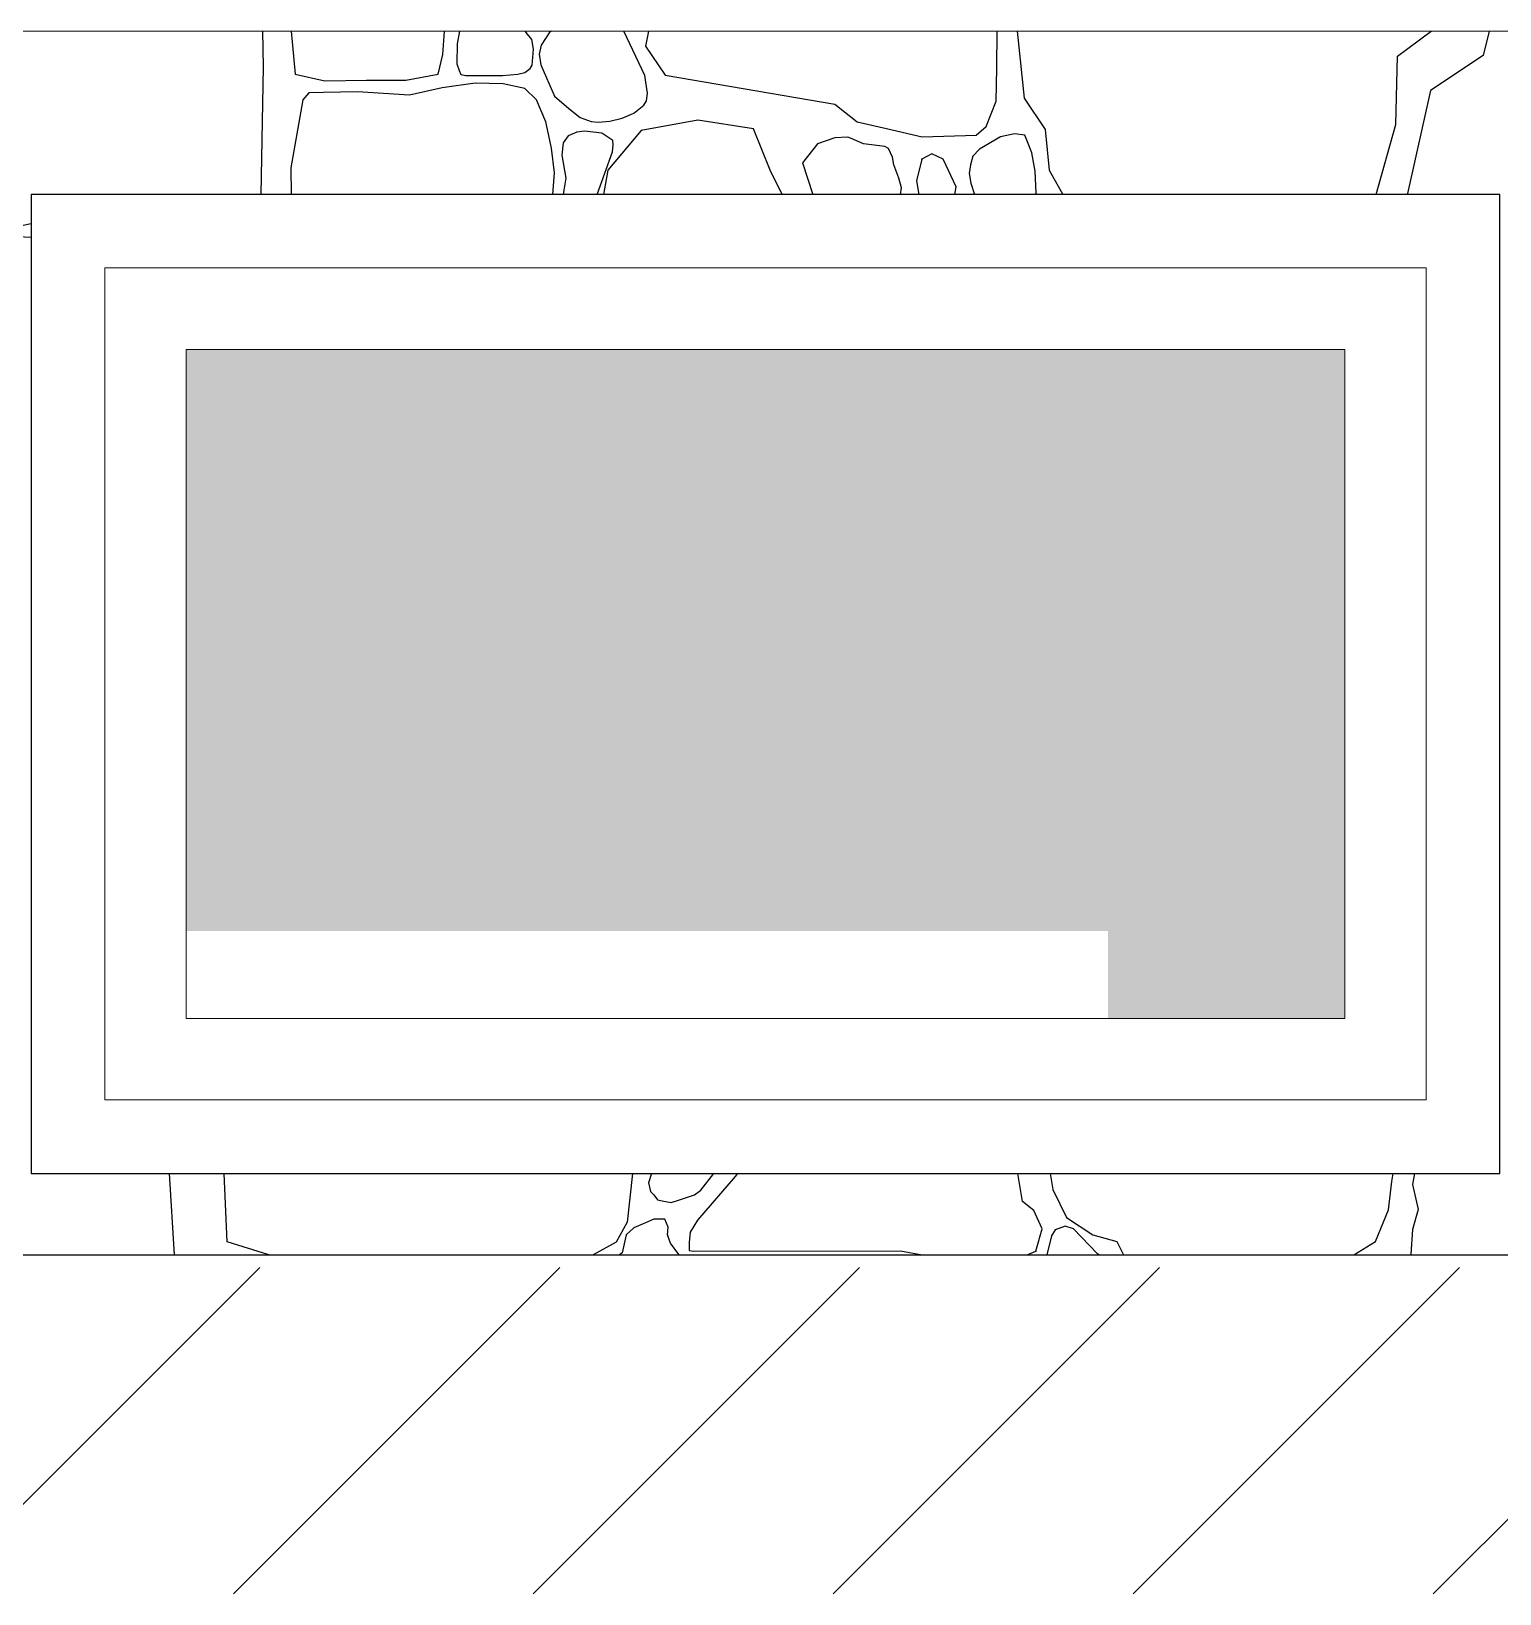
# Model space of a CAD drawing. Header units: feet. Extents: x -10410 to 374725, y -46422 to 88923.
# Drawn here: x 300313 to 301213, y -1258 to -300 of the extents above; entities that cross this region are included whole.
import ezdxf

# ---------------------------------------------------------------- set-up
doc = ezdxf.new("R2010")
doc.units = ezdxf.units.FT
doc.header["$MEASUREMENT"] = 0
for name, color, linetype, lineweight, true_color in [('2D - Общий_Ном._пера__118', 7, 'Continuous', 5, 0x573938), ('Конструктив - Стены Несущие_Ном._пера__87', 7, 'Continuous', 25, 0x6a6a6a), ('Местность - Рельеф_Ном._пера__93', 7, 'Continuous', 25, 0xa2a233)]:
    doc.layers.add(name, color=color, linetype=linetype, lineweight=lineweight, true_color=true_color)
doc.layers.add('Конструктив - Перекрытия_Ном._пера__1', color=7, linetype='Continuous', lineweight=20)
doc.layers.add('Конструктив - Стены Несущие_Ном._пера__120', color=7, linetype='Continuous', lineweight=5)

# ---------------------------------------------------------------- blocks, each defined once
blk = doc.blocks.new('*X122')
at = {"layer": 'Конструктив - Стены Несущие_Ном._пера__87', "linetype": 'Continuous'}
for p, q in [((300455.03, -321.73), (300454.58, -300)), ((300472.03, -300), (300474.32, -326.23)), ((300564.89, -314.17), (300565.93, -300)), ((300575.07, -300), (300573.61, -307.78)), ((300616.79, -301.87), (300615.45, -300)), ((300619.52, -305.04), (300616.79, -301.87)), ((300620.44, -311.03), (300619.52, -305.04)), ((300630.57, -300.43), (300625.24, -308.52)), ((300631.75, -300), (300630.57, -300.43)), ((300688.65, -327.06), (300675.88, -300)), ((300690.87, -300), (300689.02, -309.1)), ((300904.42, -322.6), (300904.65, -300)), ((300916.88, -300), (300921.09, -341.05)), ((301149.95, -315.3), (301170.65, -300)), ((301206.18, -300), (301202.46, -314.8)), ((300562.06, -326.23), (300564.89, -314.17)), ((300573.61, -307.78), (300573.48, -319.93)), ((300619.65, -320.84), (300620.44, -311.03)), ((300625.24, -308.52), (300624.03, -313.95)), ((300624.03, -313.95), (300624.99, -320.62)), ((300689.02, -309.1), (300701.15, -326.94)), ((301148.96, -357.15), (301149.95, -315.3)), ((301202.46, -314.8), (301170.26, -336.35)), ((300453.63, -400), (300455.03, -321.73)), ((300573.48, -319.93), (300575, -324.14)), ((300575, -324.14), (300576, -326.52)), ((300610.89, -326.26), (300615.23, -325.18)), ((300615.23, -325.18), (300618.44, -322.83)), ((300618.44, -322.83), (300619.65, -320.84)), ((300624.99, -320.62), (300633.29, -339.82)), ((300903.95, -342.75), (300904.42, -322.6)), ((300474.32, -326.23), (300492.56, -330.32)), ((300492.56, -330.32), (300518.03, -330)), ((300518.03, -330), (300542.14, -329.9)), ((300542.14, -329.9), (300562.06, -326.23)), ((300564.47, -334.72), (300544.45, -339.12)), ((300584.81, -331.89), (300564.47, -334.72)), ((300576, -326.52), (300578.94, -327.06)), ((300578.94, -327.06), (300601.57, -327.06)), ((300601.9, -332.2), (300584.81, -331.89)), ((300601.57, -327.06), (300610.89, -326.26)), ((300615.1, -335.14), (300601.9, -332.2)), ((300622.23, -341.95), (300615.1, -335.14)), ((300690.4, -337.96), (300688.65, -327.06)), ((300701.15, -326.94), (300805.17, -344.64)), ((300479.04, -341.95), (300471.8, -383.78)), ((300482.81, -337.76), (300479.04, -341.95)), ((300491.83, -337.44), (300482.81, -337.76)), ((300512.69, -337.13), (300491.83, -337.44)), ((300544.45, -339.12), (300512.69, -337.13)), ((300628.1, -355.58), (300622.23, -341.95)), ((300633.29, -339.82), (300642.11, -347.44)), ((300688.03, -345.26), (300689.76, -342.65)), ((300689.76, -342.65), (300690.4, -337.96)), ((300805.17, -344.64), (300818.92, -355.56)), ((300897.93, -358.48), (300903.95, -342.75)), ((300921.09, -341.05), (300933.97, -360.13)), ((301170.26, -336.35), (301156.14, -399.51)), ((300642.11, -347.44), (300649.03, -352.84)), ((300649.03, -352.84), (300655.85, -355.36)), ((300667.29, -355.11), (300674.89, -353.3)), ((300674.89, -353.3), (300682.02, -350.17)), ((300682.02, -350.17), (300688.03, -345.26)), ((300631.46, -371.62), (300628.1, -355.58)), ((300646.96, -361.86), (300641.65, -364)), ((300651.71, -361.23), (300646.96, -361.86)), ((300662.29, -362.38), (300651.71, -361.23)), ((300655.85, -355.36), (300660.04, -355.67)), ((300660.04, -355.67), (300667.29, -355.11)), ((300669.06, -366.86), (300662.29, -362.38)), ((300686.54, -360.87), (300665.98, -385.14)), ((300721.22, -354.43), (300686.54, -360.87)), ((300755.4, -359.88), (300721.22, -354.43)), ((300765.55, -385.14), (300755.4, -359.88)), ((300818.92, -355.56), (300836.72, -359.7)), ((300836.72, -359.7), (300858.75, -364.69)), ((300858.75, -364.69), (300891.87, -363.59)), ((300891.87, -363.59), (300897.93, -358.48)), ((300915.31, -362.83), (300906.6, -364.8)), ((300921.53, -363.7), (300915.31, -362.83)), ((300924.07, -369.78), (300921.53, -363.7)), ((300933.97, -360.13), (300936.45, -385.14)), ((301136.91, -400), (301148.96, -357.15)), ((300633.34, -386.82), (300631.46, -371.62)), ((300638.57, -368.32), (300637.9, -375.98)), ((300641.65, -364), (300638.57, -368.32)), ((300668.91, -373.92), (300669.32, -369.67)), ((300669.32, -369.67), (300669.06, -366.86)), ((300794.53, -369.04), (300785.37, -380.68)), ((300805.11, -365.42), (300794.53, -369.04)), ((300813.11, -364.83), (300805.11, -365.42)), ((300814.83, -365.61), (300813.11, -364.83)), ((300822.76, -369.04), (300814.83, -365.61)), ((300835.7, -370.54), (300822.76, -369.04)), ((300838.12, -371.77), (300835.7, -370.54)), ((300840.49, -377.24), (300838.12, -371.77)), ((300893.85, -372.26), (300889.79, -376.53)), ((300906.6, -364.8), (300893.85, -372.26)), ((300925.84, -374.42), (300924.07, -369.78)), ((300637.9, -375.98), (300640.19, -390)), ((300659.42, -400), (300668.91, -373.92)), ((300785.37, -380.68), (300791.75, -400)), ((300841.34, -381.92), (300840.49, -377.24)), ((300844.46, -390.03), (300841.34, -381.92)), ((300858.43, -378.45), (300855.21, -391.58)), ((300864.52, -375.21), (300858.43, -378.45)), ((300871.56, -378.45), (300864.52, -375.21)), ((300879.48, -395.3), (300871.56, -378.45)), ((300888.21, -381.89), (300887.45, -387.15)), ((300889.79, -376.53), (300888.21, -381.89)), ((300927.95, -385.72), (300925.84, -374.42)), ((300471.8, -383.78), (300472.02, -400)), ((300632.41, -400), (300633.34, -386.82)), ((300640.19, -390), (300639.04, -397.45)), ((300665.98, -385.14), (300663.3, -400)), ((300772.88, -400), (300765.55, -385.14)), ((300846.05, -396.04), (300844.46, -390.03)), ((300855.21, -391.58), (300856.63, -400)), ((300887.45, -387.15), (300888.4, -393.07)), ((300928.52, -399.03), (300927.95, -385.72)), ((300936.45, -385.14), (300944.97, -400)), ((300639.04, -397.45), (300638.58, -400)), ((300845.43, -400), (300846.05, -396.04)), ((300878.75, -400), (300879.48, -395.3)), ((300888.4, -393.07), (300890.71, -400)), ((300928.19, -400), (300928.52, -399.03)), ((301156.14, -399.51), (301156.25, -400)), ((300400.37, -1050), (300397.35, -1000)), ((300432.64, -1041.97), (300430.97, -1000)), ((300681.06, -1000), (300677.87, -1029.85)), ((300692.77, -1000), (300690.9, -1005.83)), ((300744, -1001.86), (300720.97, -1028.61)), ((300722.95, -1010.28), (300730.97, -1000)), ((300745.42, -1000), (300744, -1001.86)), ((300920.1, -1017.22), (300917.4, -1000)), ((300937.11, -1000), (300938.68, -1009.79)), ((301144.5, -1022.42), (301146.48, -1005.08)), ((301146.48, -1005.08), (301147.27, -1000)), ((301160.49, -1000), (301159.27, -1006.88)), ((300690.9, -1005.83), (300692.19, -1011.15)), ((300692.19, -1011.15), (300694.22, -1013.25)), ((300694.22, -1013.25), (300696.47, -1016.25)), ((300709.33, -1016.47), (300719.1, -1013.09)), ((300719.1, -1013.09), (300722.95, -1010.28)), ((300938.68, -1009.79), (300947.1, -1027.12)), ((301159.27, -1006.88), (301162.63, -1022.1)), ((300696.47, -1016.25), (300699.29, -1016.79)), ((300699.29, -1016.79), (300704.81, -1017.83)), ((300704.81, -1017.83), (300709.33, -1016.47)), ((300927.04, -1022.67), (300920.1, -1017.22)), ((300932.24, -1034.06), (300927.04, -1022.67)), ((301136.57, -1041.74), (301144.5, -1022.42)), ((301162.63, -1022.1), (301159.19, -1034.47)), ((300677.87, -1029.85), (300671.14, -1042.23)), ((300681.99, -1033.39), (300677.33, -1037.77)), ((300689.1, -1030.23), (300681.99, -1033.39)), ((300694.31, -1027.99), (300689.1, -1030.23)), ((300700.91, -1028.11), (300694.31, -1027.99)), ((300703, -1033.01), (300700.91, -1028.11)), ((300702.64, -1037.77), (300703, -1033.01)), ((300720.97, -1028.61), (300716.51, -1036.14)), ((300928.28, -1047.68), (300932.24, -1034.06)), ((300946.29, -1032.42), (300940.25, -1034.56)), ((300951.52, -1034.02), (300946.29, -1032.42)), ((300947.1, -1027.12), (300963.2, -1037.77)), ((300966.07, -1049.36), (300951.52, -1034.02)), ((300458.19, -1050), (300432.64, -1041.97)), ((300671.14, -1042.23), (300657.1, -1050)), ((300677.33, -1037.77), (300674.85, -1048.61)), ((300704.35, -1042.7), (300702.64, -1037.77)), ((300709.58, -1049.66), (300704.35, -1042.7)), ((300715.97, -1042.43), (300715.89, -1047.3)), ((300716.51, -1036.14), (300715.97, -1042.43)), ((300938.03, -1038.29), (300935.07, -1050)), ((300940.25, -1034.56), (300938.03, -1038.29)), ((300963.2, -1037.77), (300978.06, -1041.74)), ((300978.06, -1041.74), (300982.1, -1050)), ((301123.16, -1050), (301136.57, -1041.74)), ((301159.19, -1034.47), (301158.13, -1049.61)), ((300674.85, -1048.61), (300673.13, -1050)), ((300709.66, -1050), (300709.58, -1049.66)), ((300715.89, -1047.3), (300718.49, -1047.68)), ((300718.49, -1047.68), (300845.3, -1047.43)), ((300845.3, -1047.43), (300858.59, -1050)), ((300923.09, -1050), (300928.28, -1047.68)), ((300966.93, -1050), (300966.07, -1049.36)), ((301158.13, -1049.61), (301158.1, -1050))]:
    blk.add_line(p, q, dxfattribs=at)
for p in [(300858.43, -378.45), (300702.64, -1037.77), (300928.28, -1047.68)]:
    blk.add_point(p, dxfattribs=at)
blk = doc.blocks.new('Штриховка_61', base_point=(0, 0))
at = {"layer": 'Конструктив - Стены Несущие_Ном._пера__87', "linetype": 'Continuous'}
blk.add_blockref('*X122', (0, 0), dxfattribs=at)
blk = doc.blocks.new('*X126')
at = {"layer": 'Конструктив - Стены Несущие_Ном._пера__87', "linetype": 'Continuous'}
for p, q in [((300455.03, -321.73), (300454.58, -300)), ((300472.03, -300), (300474.32, -326.23)), ((300564.89, -314.17), (300565.93, -300)), ((300575.07, -300), (300573.61, -307.78)), ((300616.79, -301.87), (300615.45, -300)), ((300619.52, -305.04), (300616.79, -301.87)), ((300620.44, -311.03), (300619.52, -305.04)), ((300630.57, -300.43), (300625.24, -308.52)), ((300631.75, -300), (300630.57, -300.43)), ((300688.65, -327.06), (300675.88, -300)), ((300690.87, -300), (300689.02, -309.1)), ((300904.42, -322.6), (300904.65, -300)), ((300916.88, -300), (300921.09, -341.05)), ((301149.95, -315.3), (301170.65, -300)), ((301206.18, -300), (301202.46, -314.8)), ((300562.06, -326.23), (300564.89, -314.17)), ((300573.61, -307.78), (300573.48, -319.93)), ((300619.65, -320.84), (300620.44, -311.03)), ((300625.24, -308.52), (300624.03, -313.95)), ((300624.03, -313.95), (300624.99, -320.62)), ((300689.02, -309.1), (300701.15, -326.94)), ((301148.96, -357.15), (301149.95, -315.3)), ((301202.46, -314.8), (301170.26, -336.35)), ((300453.63, -400), (300455.03, -321.73)), ((300573.48, -319.93), (300575, -324.14)), ((300575, -324.14), (300576, -326.52)), ((300610.89, -326.26), (300615.23, -325.18)), ((300615.23, -325.18), (300618.44, -322.83)), ((300618.44, -322.83), (300619.65, -320.84)), ((300624.99, -320.62), (300633.29, -339.82)), ((300903.95, -342.75), (300904.42, -322.6)), ((300474.32, -326.23), (300492.56, -330.32)), ((300492.56, -330.32), (300518.03, -330)), ((300518.03, -330), (300542.14, -329.9)), ((300542.14, -329.9), (300562.06, -326.23)), ((300564.47, -334.72), (300544.45, -339.12)), ((300584.81, -331.89), (300564.47, -334.72)), ((300576, -326.52), (300578.94, -327.06)), ((300578.94, -327.06), (300601.57, -327.06)), ((300601.9, -332.2), (300584.81, -331.89)), ((300601.57, -327.06), (300610.89, -326.26)), ((300615.1, -335.14), (300601.9, -332.2)), ((300622.23, -341.95), (300615.1, -335.14)), ((300690.4, -337.96), (300688.65, -327.06)), ((300701.15, -326.94), (300805.17, -344.64)), ((300479.04, -341.95), (300471.8, -383.78)), ((300482.81, -337.76), (300479.04, -341.95)), ((300491.83, -337.44), (300482.81, -337.76)), ((300512.69, -337.13), (300491.83, -337.44)), ((300544.45, -339.12), (300512.69, -337.13)), ((300628.1, -355.58), (300622.23, -341.95)), ((300633.29, -339.82), (300642.11, -347.44)), ((300688.03, -345.26), (300689.76, -342.65)), ((300689.76, -342.65), (300690.4, -337.96)), ((300805.17, -344.64), (300818.92, -355.56)), ((300897.93, -358.48), (300903.95, -342.75)), ((300921.09, -341.05), (300933.97, -360.13)), ((301170.26, -336.35), (301156.14, -399.51)), ((300642.11, -347.44), (300649.03, -352.84)), ((300649.03, -352.84), (300655.85, -355.36)), ((300667.29, -355.11), (300674.89, -353.3)), ((300674.89, -353.3), (300682.02, -350.17)), ((300682.02, -350.17), (300688.03, -345.26)), ((300631.46, -371.62), (300628.1, -355.58)), ((300646.96, -361.86), (300641.65, -364)), ((300651.71, -361.23), (300646.96, -361.86)), ((300662.29, -362.38), (300651.71, -361.23)), ((300655.85, -355.36), (300660.04, -355.67)), ((300660.04, -355.67), (300667.29, -355.11)), ((300669.06, -366.86), (300662.29, -362.38)), ((300686.54, -360.87), (300665.98, -385.14)), ((300721.22, -354.43), (300686.54, -360.87)), ((300755.4, -359.88), (300721.22, -354.43)), ((300765.55, -385.14), (300755.4, -359.88)), ((300818.92, -355.56), (300836.72, -359.7)), ((300836.72, -359.7), (300858.75, -364.69)), ((300858.75, -364.69), (300891.87, -363.59)), ((300891.87, -363.59), (300897.93, -358.48)), ((300915.31, -362.83), (300906.6, -364.8)), ((300921.53, -363.7), (300915.31, -362.83)), ((300924.07, -369.78), (300921.53, -363.7)), ((300933.97, -360.13), (300936.45, -385.14)), ((301136.91, -400), (301148.96, -357.15)), ((300633.34, -386.82), (300631.46, -371.62)), ((300638.57, -368.32), (300637.9, -375.98)), ((300641.65, -364), (300638.57, -368.32)), ((300668.91, -373.92), (300669.32, -369.67)), ((300669.32, -369.67), (300669.06, -366.86)), ((300794.53, -369.04), (300785.37, -380.68)), ((300805.11, -365.42), (300794.53, -369.04)), ((300813.11, -364.83), (300805.11, -365.42)), ((300814.83, -365.61), (300813.11, -364.83)), ((300822.76, -369.04), (300814.83, -365.61)), ((300835.7, -370.54), (300822.76, -369.04)), ((300838.12, -371.77), (300835.7, -370.54)), ((300840.49, -377.24), (300838.12, -371.77)), ((300893.85, -372.26), (300889.79, -376.53)), ((300906.6, -364.8), (300893.85, -372.26)), ((300925.84, -374.42), (300924.07, -369.78)), ((300637.9, -375.98), (300640.19, -390)), ((300659.42, -400), (300668.91, -373.92)), ((300785.37, -380.68), (300791.75, -400)), ((300841.34, -381.92), (300840.49, -377.24)), ((300844.46, -390.03), (300841.34, -381.92)), ((300858.43, -378.45), (300855.21, -391.58)), ((300864.52, -375.21), (300858.43, -378.45)), ((300871.56, -378.45), (300864.52, -375.21)), ((300879.48, -395.3), (300871.56, -378.45)), ((300888.21, -381.89), (300887.45, -387.15)), ((300889.79, -376.53), (300888.21, -381.89)), ((300927.95, -385.72), (300925.84, -374.42)), ((300471.8, -383.78), (300472.02, -400)), ((300632.41, -400), (300633.34, -386.82)), ((300640.19, -390), (300639.04, -397.45)), ((300665.98, -385.14), (300663.3, -400)), ((300772.88, -400), (300765.55, -385.14)), ((300846.05, -396.04), (300844.46, -390.03)), ((300855.21, -391.58), (300856.63, -400)), ((300887.45, -387.15), (300888.4, -393.07)), ((300928.52, -399.03), (300927.95, -385.72)), ((300936.45, -385.14), (300944.97, -400)), ((300639.04, -397.45), (300638.58, -400)), ((300845.43, -400), (300846.05, -396.04)), ((300878.75, -400), (300879.48, -395.3)), ((300888.4, -393.07), (300890.71, -400)), ((300928.19, -400), (300928.52, -399.03)), ((301156.14, -399.51), (301156.25, -400)), ((300287.1, -423.04), (300312.66, -417.92)), ((300312.66, -426.49), (300213.54, -421.55))]:
    blk.add_line(p, q, dxfattribs=at)
blk.add_point((300858.43, -378.45), dxfattribs=at)
blk = doc.blocks.new('Штриховка_63', base_point=(0, 0))
at = {"layer": 'Конструктив - Стены Несущие_Ном._пера__87', "linetype": 'Continuous'}
blk.add_blockref('*X126', (0, 0), dxfattribs=at)

msp = doc.modelspace()

# ---------------------------------------------------------------- hatches: boundary and pattern name
at = {"layer": '2D - Общий_Ном._пера__118', "linetype": 'Continuous'}
h = msp.add_hatch(dxfattribs=at)
h.set_pattern_fill('ЛИНИИ_НАКЛОННЫЕ__ШАГ_1_5_', color=256, style=0, pattern_type=2)
h.set_pattern_definition([(45, (0, 0), (-91.92388, 91.92388), [])])
h.paths.add_polyline_path([(295525.14034, -1050), (295525.14034, -1057.65579), (317039.44593, -1057.65579), (317039.44593, -1257.65579), (295525.14034, -1257.65579), (292970.03495, -1257.65579), (292970.03495, -1050)])
at = {"layer": 'Конструктив - Стены Несущие_Ном._пера__120', "linetype": 'Continuous', "lineweight": 0, "true_color": 0x000000}
msp.add_hatch(color=18, dxfattribs=at).paths.add_polyline_path([(301117.65826, -495), (300407.65826, -495), (300407.65827, -851.54346), (300972.65828, -851.54348), (300972.65828, -904.99999), (301117.65826, -905)])

# ---------------------------------------------------------------- linework, layer by layer
at = {"layer": 'Конструктив - Перекрытия_Ном._пера__1', "linetype": 'Continuous'}
msp.add_line((302562.61824, -300), (298662.65754, -300), dxfattribs=at)
at = {"layer": 'Конструктив - Стены Несущие_Ном._пера__120', "linetype": 'Continuous'}
for p, q in [((300357.65826, -445), (300357.65826, -495)), ((301167.65826, -445), (300357.65826, -445)), ((301167.65826, -495), (301167.65826, -445)), ((300357.65826, -495), (300357.65826, -905)), ((300407.65826, -905), (300407.65826, -495)), ((300407.65826, -495), (301117.65826, -495)), ((301117.65826, -495), (301117.65826, -905)), ((301167.65826, -905), (301167.65826, -495)), ((300357.65826, -905), (300357.65826, -955)), ((301117.65826, -905), (300407.65826, -905)), ((301167.65826, -955), (301167.65826, -905)), ((300357.65826, -955), (301167.65826, -955))]:
    msp.add_line(p, q, dxfattribs=at)
at = {"layer": 'Конструктив - Стены Несущие_Ном._пера__87', "linetype": 'Continuous'}
for p, q in [((300312.65826, -400), (300312.65826, -1000)), ((301212.65826, -400), (300312.65826, -400)), ((301212.65826, -1000), (301212.65826, -400)), ((300312.65826, -1000), (301212.65826, -1000))]:
    msp.add_line(p, q, dxfattribs=at)
at = {"layer": 'Местность - Рельеф_Ном._пера__93', "linetype": 'Continuous'}
msp.add_line((294690.52005, -1050), (313353.59199, -1050), dxfattribs=at)

# ---------------------------------------------------------------- block references
at = {"layer": 'Конструктив - Стены Несущие_Ном._пера__87', "linetype": 'Continuous'}
for name in ['Штриховка_61', 'Штриховка_63']:
    msp.add_blockref(name, (0, 0), dxfattribs=at)

doc.saveas('drawing.dxf')
